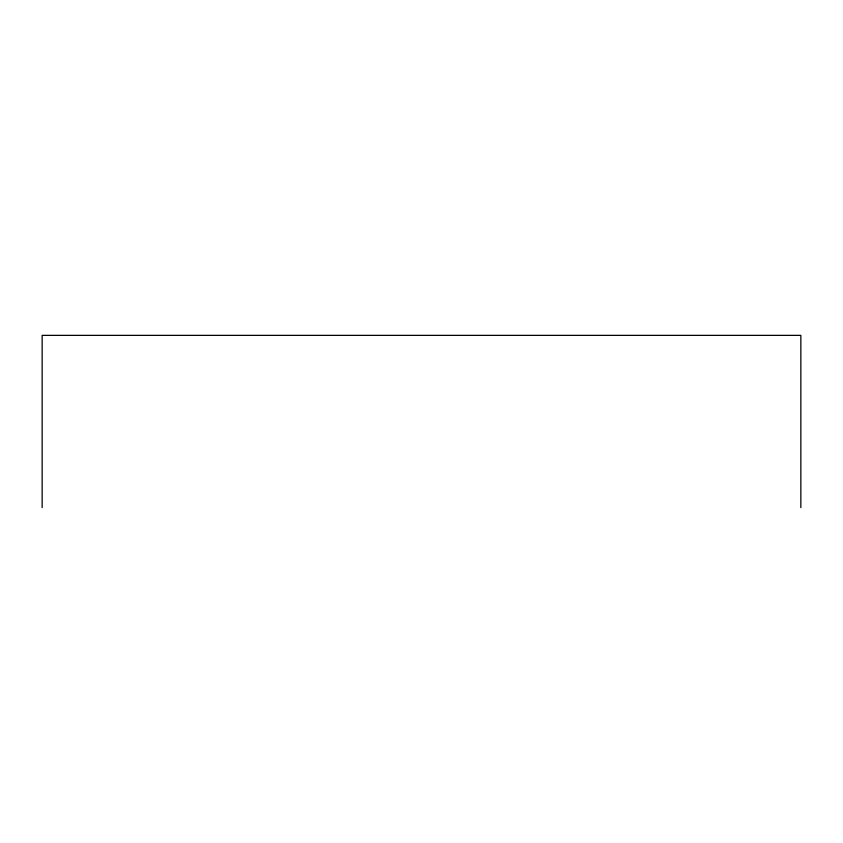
<?xml version="1.0" encoding="UTF-8"?>
<svg xmlns="http://www.w3.org/2000/svg" width="843" height="843" viewBox="0 0 843 843"><rect width="100%" height="100%" fill="white"/><g stroke="black" fill="none" stroke-linecap="round" stroke-linejoin="round"><path stroke-width="1.26" d="M800.85 507.634L800.85 335.366L42.15 335.366L42.15 507.634"/></g></svg>
